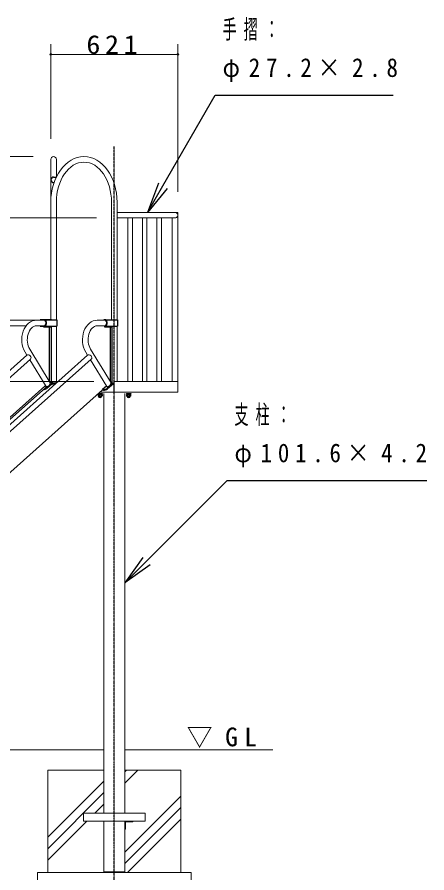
# Model space of a CAD drawing. Units: millimetres, scale not verified. Extents: x -19538 to 12, y -3090 to 13350.
# Drawn here: x -8298 to -6295, y 2118 to 6302 of the extents above; entities that cross this region are included whole.
import ezdxf

# ---------------------------------------------------------------- set-up
doc = ezdxf.new("R2010")
doc.units = ezdxf.units.MM
doc.linetypes.add('USER2', pattern=[6, 3, -1, 1, -1])
doc.layers.add('線', color=2, linetype='Continuous', lineweight=25)
doc.layers.add('補助', color=2, linetype='Continuous', lineweight=13)
doc.styles.add('ＭＳ ゴシック', font='')
doc.styles.get('ＭＳ ゴシック').set_extended_font_data('MS Gothic')

# ---------------------------------------------------------------- blocks, each defined once
blk = doc.blocks.new('dimension_origin')
at = {"color": 0, "linetype": 'Continuous', "lineweight": -2}
blk.add_circle((0, 0), 1.25, dxfattribs=at)

msp = doc.modelspace()

# ---------------------------------------------------------------- linework, layer by layer
at = {"layer": '線', "color": 20, "linetype": 'USER2'}
msp.add_line((-7822.533, 1919.998), (-7822.533, 5669.998), dxfattribs=at)
at = {"layer": '線', "color": 7, "lineweight": 13}
for p, q in [((-8133.118, 5606.398), (-8133.118, 4822.667)), ((-8105.918, 5606.398), (-8105.918, 5520.381)), ((-8105.918, 5396.398), (-8105.918, 4822.667)), ((-7836.133, 5396.398), (-7836.133, 4822.667)), ((-7808.933, 5396.398), (-7808.933, 4822.667)), ((-7808.933, 5347.198), (-7511.949, 5347.198)), ((-7808.933, 5319.998), (-7525.799, 5319.998)), ((-7756.203, 5319.998), (-7756.203, 4519.998)), ((-7734.503, 5319.998), (-7734.503, 4519.998)), ((-7684.891, 5319.998), (-7684.891, 4519.998)), ((-7663.191, 5319.998), (-7663.191, 4519.998)), ((-7614.18, 5319.998), (-7614.18, 4519.998)), ((-7592.48, 5319.998), (-7592.48, 4519.998)), ((-7539.149, 5319.998), (-7539.149, 4519.998)), ((-7511.949, 5347.198), (-7511.949, 4519.998)), ((-8373.351, 4819.998), (-8184.918, 4819.998)), ((-8202.824, 4820.092), (-8165.834, 4820.092)), ((-7905.839, 4820.092), (-7868.849, 4820.092)), ((-8253.4, 4792.798), (-8373.351, 4792.798)), ((-8203.531, 4792.892), (-8165.834, 4792.892)), ((-8105.918, 4790.317), (-8105.918, 4519.998)), ((-7906.546, 4792.892), (-7868.849, 4792.892)), ((-7808.933, 4790.317), (-7808.933, 4519.998)), ((-8250.603, 4649.15), (-9844.611, 3226.337)), ((-7953.618, 4649.15), (-9547.627, 3226.337)), ((-8250.022, 4649.623), (-8259.061, 4664.423)), ((-8135.618, 4514.48), (-8235.837, 4677.903)), ((-7953.037, 4649.623), (-7962.077, 4664.423)), ((-7838.633, 4514.48), (-7938.852, 4677.903)), ((-8232.532, 4628.82), (-9834.377, 3203.308)), ((-7935.547, 4628.82), (-9537.392, 3203.308)), ((-8156.273, 4496.121), (-8235.632, 4626.061)), ((-7859.288, 4496.121), (-7938.647, 4626.061)), ((-7822.533, 4519.998), (-7822.533, 4467.698)), ((-7511.949, 4519.998), (-7822.533, 4519.998)), ((-7511.949, 4519.998), (-7511.949, 4467.698)), ((-7879.927, 4479.098), (-9481.286, 3048.874)), ((-7838.398, 4514.689), (-7838.633, 4514.48)), ((-7826.14, 4512.65), (-7837.82, 4512.65)), ((-7824.867, 4468.133), (-7824.867, 4507.65)), ((-7822.604, 4507.65), (-7822.604, 4468.133)), ((-7822.533, 4467.698), (-7892.69, 4467.698)), ((-7826.847, 4468.133), (-7892.204, 4468.133)), ((-7873.333, 2409.998), (-7873.333, 4461.698)), ((-7822.604, 4468.133), (-7826.847, 4468.133)), ((-7511.949, 4467.698), (-7822.533, 4467.698)), ((-7771.733, 2409.998), (-7771.733, 4461.698)), ((-7873.333, 2719.998), (-9013.502, 2719.998)), ((-7047.533, 2719.998), (-7771.733, 2719.998)), ((-7873.333, 2619.998), (-8147.533, 2619.998)), ((-8147.533, 2619.998), (-8147.533, 2119.998)), ((-7497.533, 2619.998), (-7771.733, 2619.998)), ((-7497.533, 2119.998), (-7497.533, 2619.998)), ((-7672.533, 2409.998), (-7972.533, 2409.998)), ((-7972.533, 2409.998), (-7972.533, 2369.998)), ((-7672.533, 2369.998), (-7672.533, 2409.998)), ((-7972.533, 2369.998), (-7672.533, 2369.998)), ((-7873.333, 2119.998), (-7873.333, 2369.998)), ((-7771.733, 2119.998), (-7771.733, 2369.998)), ((-8197.533, 2119.998), (-8197.533, 1969.998)), ((-8197.533, 2119.998), (-7447.533, 2119.998)), ((-7873.333, 2119.998), (-7771.733, 2119.998)), ((-7447.533, 1969.998), (-7447.533, 2119.998))]:
    msp.add_line(p, q, dxfattribs=at)
at = {"layer": '線'}
for p, q in [((-8119.518, 5519.998), (-8106.103, 5519.998)), ((-8119.518, 5492.798), (-8117.28, 5492.798)), ((-7517.981, 5344.898), (-7511.949, 5344.898)), ((-8184.918, 4819.998), (-8184.918, 4822.573)), ((-8130.368, 4822.573), (-8184.918, 4822.573)), ((-8165.834, 4822.667), (-8103.389, 4822.667)), ((-8165.834, 4820.092), (-8165.834, 4822.667)), ((-8103.389, 4822.667), (-8103.389, 4790.317)), ((-7868.849, 4822.667), (-7806.404, 4822.667)), ((-7868.849, 4820.092), (-7868.849, 4822.667)), ((-7806.404, 4822.667), (-7806.404, 4790.317)), ((-8184.918, 4790.223), (-8184.918, 4792.798)), ((-8184.918, 4790.223), (-8130.368, 4790.223)), ((-8168.12, 4792.892), (-8168.12, 4787.892)), ((-8168.12, 4787.892), (-8133.401, 4787.892)), ((-8165.834, 4792.892), (-8165.834, 4790.317)), ((-8165.834, 4790.317), (-8103.389, 4790.317)), ((-8139.034, 4787.892), (-8130.148, 4787.892)), ((-8139.034, 4521.092), (-8139.034, 4787.892)), ((-8130.148, 4513.3), (-8130.148, 4787.892)), ((-7871.135, 4792.892), (-7871.135, 4787.892)), ((-7871.135, 4787.892), (-7836.416, 4787.892)), ((-7868.849, 4792.892), (-7868.849, 4790.317)), ((-7868.849, 4790.317), (-7806.404, 4790.317)), ((-7842.05, 4787.892), (-7833.163, 4787.892)), ((-7842.05, 4521.092), (-7842.05, 4787.892)), ((-7833.163, 4513.3), (-7833.163, 4787.892)), ((-8139.034, 4521.092), (-8134.591, 4513.3)), ((-7842.05, 4521.092), (-7837.606, 4513.3)), ((-8162.558, 4497.377), (-9699.953, 3130.856)), ((-8157.243, 4491.398), (-9678.016, 3139.652)), ((-8126.939, 4509.536), (-8153.084, 4486.298)), ((-8135.383, 4514.689), (-8135.618, 4514.48)), ((-8127.248, 4512.65), (-8134.805, 4512.65)), ((-8134.591, 4513.3), (-8130.148, 4513.3)), ((-8127.335, 4511.982), (-8127.335, 4510.943)), ((-8122.064, 4517.946), (-8126.279, 4514.2)), ((-8111.361, 4508.373), (-8122.335, 4508.373)), ((-8112.529, 4507.335), (-8122.335, 4507.335)), ((-8122.064, 4517.946), (-8114.993, 4519.198)), ((-8122.064, 4517.946), (-8100.591, 4517.946)), ((-8099.182, 4519.198), (-8114.993, 4519.198)), ((-7875.896, 4478.336), (-7880.784, 4478.336)), ((-7875.74, 4481.036), (-7879.938, 4481.036)), ((-7860.582, 4498.24), (-7879.927, 4481.045)), ((-7879.927, 4479.098), (-7879.927, 4481.045)), ((-7828.021, 4511.884), (-7856.806, 4486.298)), ((-7826.817, 4509.174), (-7855.525, 4483.657)), ((-7837.606, 4513.3), (-7833.163, 4513.3)), ((-7902.348, 4457.222), (-7882.719, 4457.222)), ((-7902.348, 4457.222), (-7902.348, 4450.126)), ((-7902.348, 4450.126), (-7900.783, 4449.222)), ((-7901.733, 4458.189), (-7901.733, 4457.222)), ((-7901.733, 4457.222), (-7883.333, 4457.222)), ((-7900.783, 4449.222), (-7884.283, 4449.222)), ((-7900.009, 4459.722), (-7883.333, 4459.722)), ((-7900.009, 4459.722), (-7882.533, 4459.722)), ((-7897.758, 4461.722), (-7882.533, 4461.722)), ((-7897.441, 4457.222), (-7897.441, 4450.126)), ((-7892.664, 4457.222), (-7893.334, 4459.722)), ((-7891.733, 4457.222), (-7892.403, 4459.722)), ((-7887.626, 4457.222), (-7887.626, 4450.126)), ((-7882.719, 4450.126), (-7884.283, 4449.222)), ((-7883.333, 4459.722), (-7883.333, 4457.222)), ((-7882.719, 4457.222), (-7882.719, 4450.126)), ((-7882.533, 4461.722), (-7882.533, 4459.722)), ((-7762.533, 4461.722), (-7762.533, 4459.722)), ((-7762.533, 4461.722), (-7742.533, 4461.722)), ((-7762.533, 4459.722), (-7742.533, 4459.722)), ((-7762.348, 4457.222), (-7742.719, 4457.222)), ((-7762.348, 4457.222), (-7762.348, 4450.126)), ((-7762.348, 4450.126), (-7760.783, 4449.222)), ((-7761.733, 4459.722), (-7743.333, 4459.722)), ((-7761.733, 4459.722), (-7761.733, 4457.222)), ((-7761.733, 4457.222), (-7743.333, 4457.222)), ((-7760.783, 4449.222), (-7744.283, 4449.222)), ((-7757.441, 4457.222), (-7757.441, 4450.126)), ((-7752.664, 4457.222), (-7753.334, 4459.722)), ((-7751.733, 4457.222), (-7752.403, 4459.722)), ((-7747.626, 4457.222), (-7747.626, 4450.126)), ((-7742.719, 4450.126), (-7744.283, 4449.222)), ((-7743.333, 4459.722), (-7743.333, 4457.222)), ((-7742.719, 4457.222), (-7742.719, 4450.126)), ((-7742.533, 4461.722), (-7742.533, 4459.722)), ((-7873.333, 2121.998), (-7771.733, 2121.998))]:
    msp.add_line(p, q, dxfattribs=at)
at = {"layer": '線', "color": 7, "lineweight": 13}
msp.add_lwpolyline([(-7771.733, 2369.998), (-7771.733, 2329.998), (-7770.733, 2329.998), (-7769.733, 2330.266), (-7769.001, 2330.998), (-7768.733, 2331.998), (-7768.733, 2362.998), (-7768.429, 2364.529), (-7767.562, 2365.827), (-7766.264, 2366.694), (-7764.733, 2366.998), (-7733.733, 2366.998), (-7732.733, 2367.266), (-7732.001, 2367.998), (-7731.733, 2368.998), (-7731.733, 2369.998)], close=True, dxfattribs=at)
msp.add_arc((-8119.518, 5606.398), 13.6, 0, 180, dxfattribs=at)
at = {"layer": '線'}
for centre, radius, start, end in [((-8170.259, 4511.329), 30.345, 272.51845, 304.6497), ((-8159.901, 4494.388), 4, 311.63246, 131.63246), ((-7873.982, 4511.329), 30.345, 266.38227, 304.6497), ((-7875.175, 4517.23), 38.901, 268.93809, 300.34078), ((-7899.895, 4454.376), 4.907, 240.00001, 299.99999), ((-7892.533, 4449.222), 7.5, 180, 0), ((-7892.533, 4463.002), 13.779, 249.136, 290.864), ((-7885.172, 4454.376), 4.907, 240.00001, 299.99999), ((-7759.895, 4454.376), 4.907, 240.00001, 299.99999), ((-7752.533, 4449.222), 7.5, 180, 0), ((-7752.533, 4463.002), 13.779, 249.136, 290.864), ((-7745.172, 4454.376), 4.907, 240.00001, 299.99999)]:
    msp.add_arc(centre, radius, start, end, dxfattribs=at)
at = {"layer": '線', "color": 7, "lineweight": 13}
for centre, major_axis, ratio, start_param, end_param in [((-7971.026, 5396.398), (0, -223.6), 0.724921, 1.57079633, 4.71238898), ((-7971.026, 5396.398), (0, -196.4), 0.686825, 1.57079633, 4.71238898), ((-7525.799, 5333.598), (0, 13.6), 0.981618, 3.14159265, 6.28318531), ((-8202.824, 4724.492), (0, 95.6), 0.75617, 6.28318531, 8.53338545), ((-7905.839, 4724.492), (0, 95.6), 0.75617, 6.28318531, 8.53338545), ((-8202.824, 4724.492), (0, -68.4), 0.659209, 3.14159265, 5.46168822), ((-7905.839, 4724.492), (0, -68.4), 0.659209, 3.14159265, 5.46168822), ((-8241.567, 4638.985), (9.035, -10.165), 0.800645, 0, 3.14159265), ((-7944.583, 4638.985), (9.035, -10.165), 0.800645, 0, 3.14159265), ((-7826.14, 4507.65), (0, 5), 0.707107, 4.71238898, 6.84430866), ((-7826.14, 4507.65), (0, 1.8), 0.707107, 4.71238898, 6.84430866)]:
    msp.add_ellipse(centre, major_axis=major_axis, ratio=ratio, start_param=start_param, end_param=end_param, dxfattribs=at)
at = {"layer": '線'}
for centre, major_axis, ratio, start_param, end_param in [((-8119.518, 5506.398), (0, 13.6), 0.963235, 6.28318531, 9.42477796), ((-8165.834, 4806.492), (0, 16.175), 0.718186, 2.94352079, 6.8552136), ((-8165.834, 4806.492), (0, 13.6), 0.707107, 3.14159265, 6.28318531), ((-7868.849, 4806.492), (0, 16.175), 0.718186, 2.94352079, 6.8552136), ((-7868.849, 4806.492), (0, 13.6), 0.707107, 3.14159265, 6.28318531), ((-8145.945, 4505.301), (-10.327, -9.18), 0.47055, 0, 3.14159265), ((-8122.335, 4511.982), (-5, 0), 0.721679, 5.62109344, 7.85398163), ((-8122.335, 4510.943), (-5, 0), 0.721679, 6.28318531, 7.85398163), ((-7848.96, 4505.301), (-10.327, -9.18), 0.47055, 0, 3.14159265)]:
    msp.add_ellipse(centre, major_axis=major_axis, ratio=ratio, start_param=start_param, end_param=end_param, dxfattribs=at)
at = {"layer": '補助'}
for p, q in [((-8133.118, 5706.398), (-8133.118, 6169.818)), ((-7511.949, 5447.198), (-7511.949, 6169.818)), ((-8133.118, 6119.818), (-7511.949, 6119.818)), ((-8219.518, 5619.998), (-10966.53, 5619.998)), ((-7908.934, 5319.998), (-10566.53, 5319.998)), ((-7922.533, 4519.998), (-10966.53, 4519.998)), ((-7922.533, 4519.998), (-10966.53, 4519.998)), ((-7922.533, 4519.998), (-10566.53, 4519.998)), ((-7771.733, 2555.561), (-7707.296, 2619.998)), ((-7771.733, 2611.688), (-7763.423, 2619.998)), ((-8147.533, 2292.014), (-7873.333, 2566.214)), ((-8147.533, 2235.888), (-7873.333, 2510.088)), ((-7771.733, 2218.801), (-7497.533, 2493.001)), ((-7917.296, 2409.998), (-7873.333, 2453.961)), ((-7771.733, 2162.675), (-7497.533, 2436.875)), ((-8147.533, 2179.761), (-7957.296, 2369.998)), ((-7758.283, 2119.998), (-7497.533, 2380.748))]:
    msp.add_line(p, q, dxfattribs=at)
at = {"layer": '補助', "lineweight": 25}
for p, q in [((-7585.441, 5477.102), (-7329.735, 5919.998)), ((-7329.735, 5919.998), (-7279.735, 5919.998)), ((-7279.735, 5919.998), (-6459.962, 5919.998)), ((-7607.092, 5489.602), (-7660.441, 5347.198)), ((-7660.441, 5347.198), (-7585.441, 5477.102)), ((-7563.79, 5464.602), (-7660.441, 5347.198)), ((-7665.667, 3641.914), (-7271.733, 4035.848)), ((-7271.733, 4035.848), (-7221.733, 4035.848)), ((-7221.733, 4035.848), (-6294.817, 4035.848)), ((-7683.345, 3659.592), (-7771.733, 3535.848)), ((-7771.733, 3535.848), (-7665.667, 3641.914)), ((-7647.99, 3624.237), (-7771.733, 3535.848))]:
    msp.add_line(p, q, dxfattribs=at)

# ---------------------------------------------------------------- block references
at = {"layer": '補助', "xscale": 3.33, "yscale": 3.33}
msp.add_blockref('dimension_origin', (-8133.118, 6119.818), dxfattribs=at)
at = {"layer": '補助', "xscale": 3.33, "yscale": 3.33, "rotation": 180}
msp.add_blockref('dimension_origin', (-7511.949, 6119.818), dxfattribs=at)

# ---------------------------------------------------------------- texts
at = {"layer": '補助', "char_height": 91.64, "style": 'ＭＳ ゴシック'}
for s, insert, attachment_point in [('\\T1.5;\\W0.55;手摺：', (-7293.485, 6288.748), 1), ('\\T1.33;\\W1.1;621', (-7822.533, 6120.818), 8), ('\\T1.5;\\W0.9;φ27.2×2.8', (-7293.485, 6101.248), 1), ('\\T1.5;\\W0.55;支柱：', (-7235.483, 4404.598), 1), ('\\T1.5;\\W0.9;φ101.6×4.2', (-7235.483, 4217.098), 1), ('\\T1.5;▽GL', (-7468.367, 2728.332), 7)]:
    msp.add_mtext(s, dxfattribs=dict(at, insert=insert, attachment_point=attachment_point))

doc.saveas('drawing.dxf')
